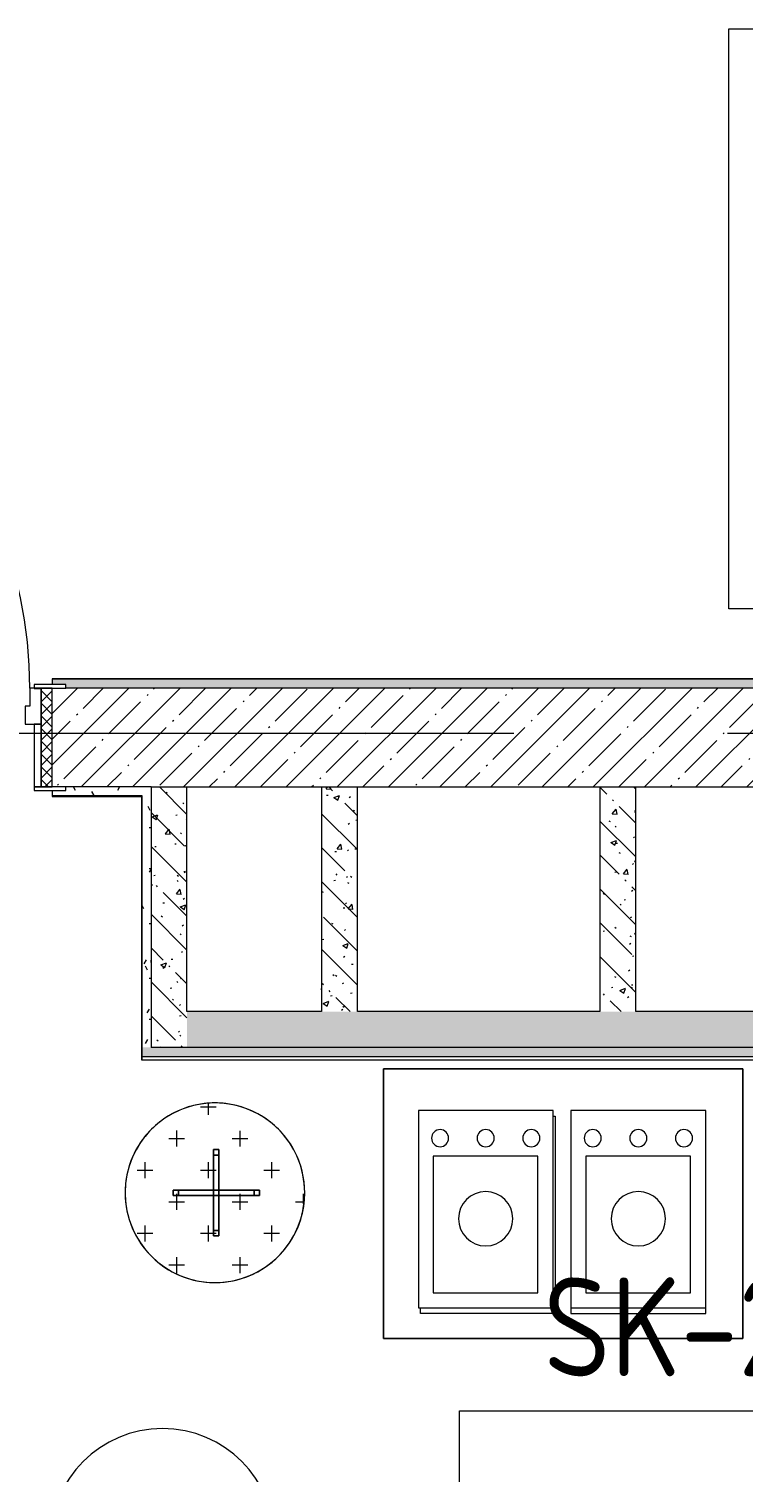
# Model space of a CAD drawing. Header units: millimetres. Extents: x -2911 to 185427, y -8553 to 29000.
# Drawn here: x 27408 to 28999, y 6154 to 9368 of the extents above; entities that cross this region are included whole.
import ezdxf

# ---------------------------------------------------------------- set-up
doc = ezdxf.new("R2010")
doc.units = ezdxf.units.MM
doc.linetypes.add('Осевая', pattern=[3175, 635, -476.25, 1587.5, -476.25])
for name, color, linetype, lineweight in [('A-AREA-IDEN', 7, 'Continuous', 9), ('A-DOOR', 7, 'Continuous', 9), ('A-DOOR-1', 7, 'Continuous', 13), ('A-DOOR-FRAM', 7, 'Continuous', 13), ('A-DOOR-FRAM-1', 7, 'Continuous', 9), ('A-WALL', 7, 'Continuous', 9), ('E-ELEC-FIXT-IDEN', 7, 'Continuous', 9), ('I-FURN', 7, 'Continuous', 9), ('I-WALL', 7, 'Continuous', 9), ('P-SANR-FIXT', 7, 'Continuous', 9), ('Оси-2', 7, 'Осевая', 9)]:
    doc.layers.add(name, color=color, linetype=linetype, lineweight=lineweight)
for name, color, linetype, lineweight, true_color in [('A-WALL-1', 7, 'Continuous', 9, 0x3c3c3c), ('A-WALL-FNSH-1', 7, 'Continuous', 9, 0x3c3c3c), ('I-FURN-1', 7, 'Continuous', 9, 0xf0f0f0)]:
    doc.layers.add(name, color=color, linetype=linetype, lineweight=lineweight, true_color=true_color)
doc.styles.add('GOST Common', font='GOST_Common.ttf', dxfattribs={"width": 0.9, "height": 220})
pattern_1 = [(135, (0, 0), (-75.43415, -75.43415), [106.68, -17.78, 3.556, -17.78]), (135, (0, 75.39), (-75.43415, -75.43415), []), (50, (0, 0), (127.5292, -11.15758), [13.335, -146.685]), (355, (0, 0), (-24.66966, 133.74), [10.668, -117.348]), (100.451, (10.63, -0.93), (102.85973, 122.5818), [11.333, -124.663]), (46.184, (0, 35.56), (189.75516, -29.4304), [20.002, -220.027]), (96.636, (15.81, 33.1), (166.1822, 173.1996), [17, -186.995]), (351.184, (0, 35.56), (166.1839, 173.1976), [16.002, -176.022]), (21, (17.78, 26.67), (106.13027, -71.58603), [13.335, -146.685]), (326, (17.78, 26.67), (43.2619, 128.93175), [10.668, -117.348]), (71.451, (26.62, 20.7), (149.39198, 57.34505), [11.333, -124.663]), (37.5, (0, 0), (2.16223, 59.18836), [3.353, -112.573, 3.353, -115.773, -117.792]), (37.5, (0, 0), (2.16223, 59.18836), [-235.052, 3.353, -114.44]), (7.5, (0, 0), (46.77386, 70.12615), [3.353, -64.567, 3.353, -109.906, -44.894]), (7.5, (0, 0), (46.77386, 70.12615), [-181.178, 3.353, -41.542]), (327.5, (-39.65, 0), (94.91367, -4.01009), [3.353, -41.097, 3.353, -135.331, -184.023]), (327.5, (-39.65, 0), (94.91367, -4.01009), [-183.134, 3.353, -180.67]), (317.5, (-57.43, 0), (103.69057, 17.79882), [3.353, -54.432, 3.353, -88.748, -130.683]), (317.5, (-57.43, 0), (103.69057, 17.79882), [-149.885, 3.353, -127.33])]
pattern_2 = [(0, (0, 0), (121.92, 30.48), [10.058, -81.382, 10.058, -81.382, -487.68]), (0, (0, 0), (121.92, 30.48), [-182.88, 10.058, -172.822, 10.058, -81.382, -213.36]), (0, (0, 0), (121.92, 30.48), [-457.2, 10.058, -50.902, 10.058, -142.342]), (120, (45.72, 15.24), (-87.356454, 90.345817), [10.058, -81.382, 10.058, -81.382, -487.68]), (120, (45.72, 15.24), (-87.356454, 90.345817), [-182.88, 10.058, -172.822, 10.058, -81.382, -213.36]), (120, (45.72, 15.24), (-87.356454, 90.345817), [-457.2, 10.058, -50.902, 10.058, -142.342]), (240, (60.96, 76.2), (-34.563546, -120.825817), [10.058, -81.382, 10.058, -81.382, -487.68]), (240, (60.96, 76.2), (-34.563546, -120.825817), [-182.88, 10.058, -172.822, 10.058, -81.382, -213.36]), (240, (60.96, 76.2), (-34.563546, -120.825817), [-457.2, 10.058, -50.902, 10.058, -142.342])]

# ---------------------------------------------------------------- blocks, each defined once
blk = doc.blocks.new('110_Дверь_СКБ_1Ст_Внутренняя1 - Д-4к_п__1100x2100h_Артистические EI30-23985503-План размещения напольных электротехнических лючков и розеток 2 этажа в осях 1-12')
at = {"layer": 'A-DOOR'}
h = blk.add_hatch(dxfattribs=at)
h.set_pattern_fill('FP_46', color=256, style=0, pattern_type=2)
h.set_pattern_definition([(135, (1751.41, 174.685), (-14.14214, -14.14214), []), (225, (1751.41, 174.685), (14.14214, -14.14214), [])])
h.paths.add_polyline_path([(562.5, -110), (562.5, 110), (537.5, 110), (537.5, -110)])
at = {"layer": 'A-DOOR-FRAM-1'}
h = blk.add_hatch(dxfattribs=at)
h.set_pattern_fill('FP_47', color=256, style=0, pattern_type=2)
h.set_pattern_definition([(45, (-371.384, 174.685), (-14.1421, 14.1421), []), (135, (-371.384, 174.685), (-14.1421, -14.1421), [])])
h.paths.add_polyline_path([(-512.5, -110), (-512.5, 110), (-537.5, 110), (-537.5, -110)])
at = {"layer": 'A-DOOR'}
blk.add_arc((-487.5, 110), 1000, 360, 90, dxfattribs=at)
at = {"layer": 'A-DOOR-1'}
for p, q in [((-487.5, 1110), (-487.5, 110)), ((-447.5, 1110), (-487.5, 1110)), ((-447.5, 110), (-447.5, 1110)), ((-487.5, 110), (-447.5, 110))]:
    blk.add_line(p, q, dxfattribs=at)
at = {"layer": 'A-DOOR-FRAM'}
for p, q in [((-497.5, 118), (-567.5, 118)), ((-567.5, 118), (-567.5, 110)), ((-567.5, 110), (-497.5, 110)), ((-512.5, 110), (-537.5, 110)), ((-537.5, 110), (-537.5, -110)), ((-487.5, 110), (-512.5, 110)), ((-512.5, 110), (-512.5, 30)), ((-512.5, -110), (-512.5, 110)), ((-497.5, 110), (-512.5, 110)), ((-512.5, 110), (-512.5, 109)), ((-512.5, 109), (-497.5, 109)), ((-497.5, 110), (-497.5, 118)), ((-497.5, 109), (-497.5, 110)), ((-487.5, 70), (-487.5, 110)), ((512.5, 110), (512.5, 70)), ((537.5, 110), (512.5, 110)), ((592.5, 118), (522.5, 118)), ((522.5, 118), (522.5, 110)), ((537.5, 110), (522.5, 110)), ((522.5, 110), (522.5, 109)), ((522.5, 110), (592.5, 110)), ((522.5, 109), (537.5, 109)), ((537.5, 30), (537.5, 110)), ((562.5, 110), (537.5, 110)), ((537.5, 110), (537.5, -110)), ((537.5, 109), (537.5, 110)), ((562.5, -110), (562.5, 110)), ((592.5, 110), (592.5, 118)), ((-477.5, 70), (-487.5, 70)), ((-477.5, 30), (-477.5, 70)), ((512.5, 70), (502.5, 70)), ((502.5, 70), (502.5, 30)), ((-512.5, 30), (-477.5, 30)), ((-497.5, 30), (-512.5, 30)), ((-512.5, 30), (-512.5, -110)), ((-497.5, -110), (-497.5, 30)), ((502.5, 30), (537.5, 30)), ((537.5, 30), (522.5, 30)), ((522.5, 30), (522.5, -110)), ((537.5, -110), (537.5, 30)), ((-497.5, -110), (-567.5, -110)), ((-567.5, -110), (-567.5, -118)), ((-567.5, -118), (-497.5, -118)), ((-537.5, -110), (-512.5, -110)), ((-512.5, -110), (-497.5, -110)), ((-497.5, -118), (-497.5, -110)), ((522.5, -110), (537.5, -110)), ((592.5, -110), (522.5, -110)), ((522.5, -110), (522.5, -118)), ((522.5, -118), (592.5, -118)), ((537.5, -110), (562.5, -110)), ((592.5, -118), (592.5, -110))]:
    blk.add_line(p, q, dxfattribs=at)
blk = doc.blocks.new('DOO_2D_Мойка двойная - 800х600-18611705-План размещения напольных электротехнических лючков и розеток 2 этажа в осях 1-12')
at = {"layer": 'P-SANR-FIXT'}
for p, q in [((-400, -420), (-400, 180)), ((-400, 180), (400, 180)), ((400, 180), (400, -420)), ((-22.5, 75), (-17.5, 75)), ((-17.5, 75), (-17.5, -365)), ((-317.5, -365), (-317.5, -352.4)), ((17.5, -352.4), (17.5, -365)), ((317.5, -365), (317.5, -352.4)), ((-17.5, -365), (-317.5, -365)), ((17.5, -365), (317.5, -365)), ((400, -420), (-400, -420))]:
    blk.add_line(p, q, dxfattribs=at)
blk = doc.blocks.new('вешалка - 1_15-26230894-План размещения напольных электротехнических лючков и розеток 2 этажа в осях 1-12')
at = {"layer": 'I-FURN'}
h = blk.add_hatch(dxfattribs=at)
h.set_pattern_fill('FP_90', color=256, style=0, pattern_type=2)
h.set_pattern_definition([(0, (-27822.396, -6776.49), (70.485, 70.485), [35.242, -105.727]), (90, (-27804.775, -6794.11), (-70.485, 70.485), [35.242, -105.727])])
h.paths.add_polyline_path([(24.1, -198.5), (70.9, -187), (113.6, -164.6), (149.7, -132.6), (177.1, -92.9), (194.2, -47.9), (200, 0), (194.2, 47.9), (177.1, 92.9), (149.7, 132.6), (113.6, 164.6), (70.9, 187), (24.1, 198.5), (-24.1, 198.5), (-70.9, 187), (-113.6, 164.6), (-149.7, 132.6), (-177.1, 92.9), (-194.2, 47.9), (-200, 0), (-194.2, -47.9), (-177.1, -92.9), (-149.7, -132.6), (-113.6, -164.6), (-70.9, -187), (-24.1, -198.5)])
at = {"layer": 'I-FURN-1'}
for p, q in [((9, 96), (-3, 96)), ((-3, 96), (-3, 84)), ((-3, 84), (-3, 96)), ((-3, 96), (9, 96)), ((9, 96), (-3, 96)), ((-3, 96), (-3, 84)), ((-3, 84), (-3, 96)), ((-3, 96), (9, 96)), ((-3, 84), (9, 84)), ((9, 84), (-3, 84)), ((-3, 84), (-3, 6)), ((-3, 6), (-3, 84)), ((9, 84), (9, 96)), ((9, 96), (9, 84)), ((9, 84), (9, 96)), ((9, 96), (9, 84)), ((9, 6), (9, 84)), ((9, 84), (9, 6)), ((-81, 6), (-93, 6)), ((-93, 6), (-93, -6)), ((-93, -6), (-93, 6)), ((-93, 6), (-81, 6)), ((-81, 6), (-93, 6)), ((-93, 6), (-93, -6)), ((-93, -6), (-93, 6)), ((-93, 6), (-81, 6)), ((-81, -6), (-81, 6)), ((-81, 6), (-81, -6)), ((-3, 6), (-81, 6)), ((-81, 6), (-3, 6)), ((9, 6), (-3, 6)), ((-3, 6), (-3, -6)), ((-3, -6), (-3, 6)), ((-3, 6), (9, 6)), ((87, 6), (9, 6)), ((9, 6), (87, 6)), ((9, -6), (9, 6)), ((9, 6), (9, -6)), ((99, 6), (87, 6)), ((87, 6), (87, -6)), ((87, -6), (87, 6)), ((87, 6), (99, 6)), ((99, 6), (87, 6)), ((87, 6), (99, 6)), ((99, -6), (99, 6)), ((99, 6), (99, -6)), ((99, -6), (99, 6)), ((99, 6), (99, -6)), ((-93, -6), (-81, -6)), ((-81, -6), (-93, -6)), ((-93, -6), (-81, -6)), ((-81, -6), (-93, -6)), ((-81, -6), (-3, -6)), ((-3, -6), (-81, -6)), ((-3, -6), (-3, -84)), ((-3, -84), (-3, -6)), ((-3, -6), (9, -6)), ((9, -6), (-3, -6)), ((9, -84), (9, -6)), ((9, -6), (87, -6)), ((87, -6), (9, -6)), ((9, -6), (9, -84)), ((87, -6), (99, -6)), ((99, -6), (87, -6)), ((87, -6), (99, -6)), ((99, -6), (87, -6)), ((9, -84), (-3, -84)), ((-3, -84), (-3, -96)), ((-3, -96), (-3, -84)), ((-3, -84), (9, -84)), ((-3, -84), (-3, -96)), ((-3, -96), (-3, -84)), ((-3, -96), (9, -96)), ((9, -96), (-3, -96)), ((-3, -96), (9, -96)), ((9, -96), (-3, -96)), ((9, -96), (9, -84)), ((9, -84), (9, -96)), ((9, -96), (9, -84)), ((9, -84), (9, -96))]:
    blk.add_line(p, q, dxfattribs=at)
for start, end in [(360, 180), (96.9231, 124.6154), (83.0769, 96.9231), (55.3846, 83.0769), (124.6154, 138.4615), (27.6923, 55.3846), (138.4615, 180), (0, 27.6923), (180, 360), (290.7692, 0), (180, 290.7692)]:
    blk.add_arc((0, 0), 200, start, end, dxfattribs=at)
blk = doc.blocks.new('Мойка кухонная - Мойка Steel Hammer SH R 5151 GLOWE-25557159-План размещения напольных электротехнических лючков и розеток 2 этажа в осях 1-12')
at = {"layer": 'P-SANR-FIXT'}
for p, q in [((150, 0), (-150, 0)), ((-150, 0), (-150, -440)), ((150, -440), (150, 0)), ((116.1, -102.3), (-116.6, -102.3)), ((-116.6, -102.3), (-116.6, -406.4)), ((116.1, -406.4), (116.1, -102.3)), ((-116.6, -406.4), (116.1, -406.4)), ((-150, -440), (150, -440))]:
    blk.add_line(p, q, dxfattribs=at)
for centre, radius, start, end in [((-101.6, -61.9), 19, 90, 180), ((-101.6, -61.9), 19, 180, 270), ((-101.6, -61.9), 19, 360, 90), ((-101.6, -61.9), 19.1, 270, 360), ((0, -61.9), 19, 360, 180), ((0, -61.9), 19, 180, 360), ((101.6, -61.9), 19.1, 360, 180), ((101.6, -61.9), 19.1, 180, 360), ((0, -241.3), 60.5, 360, 180), ((0, -241.3), 60.5, 180, 360)]:
    blk.add_arc(centre, radius, start, end, dxfattribs=at)
blk = doc.blocks.new('Марка_Помещения - Номер-25198446-План размещения напольных электротехнических лючков и розеток 2 этажа в осях 1-12')
at = {"layer": 'A-AREA-IDEN'}
for start, end in [(360, 180), (180, 360)]:
    blk.add_arc((0, 0), 2.5, start, end, dxfattribs=at)

msp = doc.modelspace()

# ---------------------------------------------------------------- hatches: boundary and pattern name
at = {"layer": 'I-WALL'}
h = msp.add_hatch(dxfattribs=at)
h.set_pattern_fill('FP_87', color=256, style=0, pattern_type=2)
h.set_pattern_definition(pattern_2)
h.paths.add_polyline_path([(30910, 7900), (30930, 7900), (30930, 7920), (27460, 7920), (27460, 7908), (27490, 7908), (27490, 7900), (30633.9, 7900)])
h.paths.add_polyline_path([(26160, 7900), (26330, 7900), (26330, 7908), (26360, 7908), (26360, 7920), (24370, 7920), (24370, 7900), (25560, 7900)])
h.paths.add_polyline_path([(22930, 7900), (22930, 7920), (20210, 7920), (20210, 7900), (22677.9, 7900)])
h = msp.add_hatch(dxfattribs=at)
h.set_pattern_fill('FP_15', color=256, style=0, pattern_type=2)
h.set_pattern_definition([(45, (0, 0), (-57.02463, 57.02463), []), (45, (57.025, 0), (-57.02463, 57.02463), [100.806, -20.161, 3.353, -16.808])])
h.paths.add_polyline_path([(29209.7, 7680), (29209.7, 7900), (27460, 7900), (27460, 7680), (28140, 7680)])
h.paths.add_polyline_path([(26180, 7680), (26360, 7680), (26360, 7900), (26160, 7900), (26160, 7680)])
h = msp.add_hatch(dxfattribs=at)
h.set_pattern_fill('FP_87', color=256, style=0, pattern_type=2)
h.set_pattern_definition(pattern_2)
h.paths.add_polyline_path([(27659, 7660), (27660, 7660), (27660, 7680), (27490, 7680), (27490, 7672), (27460, 7672), (27460, 7660), (27490, 7660)])
h.paths.add_polyline_path([(26360, 7660), (26360, 7672), (26330, 7672), (26330, 7680), (26180, 7680), (26180, 7660), (26330, 7660)])
h = msp.add_hatch(dxfattribs=at)
h.set_pattern_fill('FP_87', color=256, style=0, pattern_type=2)
h.set_pattern_definition(pattern_2)
h.paths.add_polyline_path([(27660, 7100), (27680, 7100), (27680, 7680), (27660, 7680), (27660, 7510.9)])
h = msp.add_hatch(dxfattribs=at)
h.set_pattern_fill('FP_40', color=256, style=0, pattern_type=2)
h.set_pattern_definition(pattern_1)
h.paths.add_polyline_path([(27760, 7100), (27760, 7680), (27680, 7680), (27680, 7100)])
h = msp.add_hatch(dxfattribs=at)
h.set_pattern_fill('FP_40', color=256, style=0, pattern_type=2)
h.set_pattern_definition(pattern_1)
h.paths.add_polyline_path([(28140, 7180), (28140, 7680), (28060, 7680), (28060, 7180)])
h = msp.add_hatch(dxfattribs=at)
h.set_pattern_fill('FP_40', color=256, style=0, pattern_type=2)
h.set_pattern_definition(pattern_1)
h.paths.add_polyline_path([(28759.7, 7180), (28759.7, 7680), (28679.7, 7680), (28679.7, 7180)])
h = msp.add_hatch(dxfattribs=at)
h.set_pattern_fill('FP_40', color=256, style=0, pattern_type=2)
h.set_pattern_definition(pattern_1)
h.paths.add_polyline_path([(30633.9, 7100), (30710, 7100), (30710, 7180), (27760, 7180), (27760, 7100), (29307.9, 7100)])
h = msp.add_hatch(dxfattribs=at)
h.set_pattern_fill('FP_87', color=256, style=0, pattern_type=2)
h.set_pattern_definition(pattern_2)
h.paths.add_polyline_path([(30689, 7080), (30690, 7080), (30690, 7100), (27660, 7100), (27660, 7080), (30633.9, 7080)])

# ---------------------------------------------------------------- linework, layer by layer
at = {"layer": 'A-WALL'}
for p, q in [((29209.7, 7900), (27490, 7900)), ((27660, 7660), (27460, 7660)), ((27680, 7680), (27490, 7680)), ((27660, 7080), (27660, 7660)), ((30710, 7100), (27680, 7100))]:
    msp.add_line(p, q, dxfattribs=at)
at = {"layer": 'A-WALL-1'}
for p, q in [((30930, 7920), (27460, 7920)), ((27460, 7920), (27460, 7908)), ((27460, 7672), (27460, 7660)), ((27680, 7680), (29209.7, 7680)), ((27680, 7680), (27680, 7100)), ((27760, 7180), (27760, 7680)), ((28060, 7680), (28060, 7180)), ((28140, 7180), (28140, 7680)), ((28679.7, 7680), (28679.7, 7180)), ((28759.7, 7180), (28759.7, 7680)), ((28060, 7180), (27760, 7180)), ((28679.7, 7180), (28140, 7180)), ((30710, 7180), (28759.7, 7180))]:
    msp.add_line(p, q, dxfattribs=at)
at = {"layer": 'A-WALL-FNSH-1'}
for p, q in [((30931, 7921), (27460, 7921)), ((27460, 7921), (27460, 7920)), ((27460, 7660), (27460, 7659)), ((27460, 7659), (27659, 7659)), ((27659, 7659), (27659, 7072)), ((27660, 7080), (27660, 7080))]:
    msp.add_line(p, q, dxfattribs=at)
at = {"layer": 'E-ELEC-FIXT-IDEN', "flags": 128}
for points in [[(28966.9, 9368), (30851.7, 9368), (30851.7, 8077), (28966.9, 8077)], [(28366.9, 6291.3), (30251.7, 6291.3), (30251.7, 5000.3), (28366.9, 5000.3)]]:
    msp.add_lwpolyline(points, close=True, dxfattribs=at)
at = {"layer": 'I-FURN-1'}
for p, q in [((28997.9, 7052.4), (28197.9, 7052.4)), ((28197.9, 7052.4), (28197.9, 6452.4)), ((28197.9, 6452.4), (28197.9, 7052.4)), ((28197.9, 7052.4), (28997.9, 7052.4)), ((28997.9, 6452.4), (28997.9, 7052.4)), ((28997.9, 7052.4), (28997.9, 6452.4)), ((28197.9, 6452.4), (28997.9, 6452.4)), ((28997.9, 6452.4), (28197.9, 6452.4))]:
    msp.add_line(p, q, dxfattribs=at)
at = {"layer": 'I-WALL'}
for p, q in [((27659.5, 7080), (29460, 7080)), ((27659.5, 7080), (27659.5, 7072)), ((29460, 7072), (27659.5, 7072))]:
    msp.add_line(p, q, dxfattribs=at)
at = {"layer": 'Оси-2'}
msp.add_line((389, 7800), (35990, 7800), dxfattribs=at)

# ---------------------------------------------------------------- block references
at = {"layer": 'A-AREA-IDEN', "xscale": 99.99999999999993, "yscale": 99.99999999999993, "zscale": 99.99999999999993}
msp.add_blockref('Марка_Помещения - Номер-25198446-План размещения напольных электротехнических лючков и розеток 2 этажа в осях 1-12', (27705.6, 6001.6), dxfattribs=at)
at = {"layer": 'A-DOOR'}
msp.add_blockref('110_Дверь_СКБ_1Ст_Внутренняя1 - Д-4к_п__1100x2100h_Артистические EI30-23985503-План размещения напольных электротехнических лючков и розеток 2 этажа в осях 1-12', (26897.5, 7790), dxfattribs=at)
at = {"layer": 'I-FURN-1'}
msp.add_blockref('вешалка - 1_15-26230894-План размещения напольных электротехнических лючков и розеток 2 этажа в осях 1-12', (27822.4, 6776.5), dxfattribs=at)
at = {"layer": 'P-SANR-FIXT'}
for name, p in [('DOO_2D_Мойка двойная - 800х600-18611705-План размещения напольных электротехнических лючков и розеток 2 этажа в осях 1-12', (28597.9, 6872.4)), ('Мойка кухонная - Мойка Steel Hammer SH R 5151 GLOWE-25557159-План размещения напольных электротехнических лючков и розеток 2 этажа в осях 1-12', (28425.4, 6960)), ('Мойка кухонная - Мойка Steel Hammer SH R 5151 GLOWE-25557159-План размещения напольных электротехнических лючков и розеток 2 этажа в осях 1-12', (28765.4, 6960))]:
    msp.add_blockref(name, p, dxfattribs=at)

# ---------------------------------------------------------------- texts
at = {"layer": 'E-ELEC-FIXT-IDEN', "insert": (28554.1, 6587.9), "char_height": 220, "width": 707.088, "attachment_point": 1, "style": 'GOST Common'}
msp.add_mtext('SK-2', dxfattribs=at)

doc.saveas('drawing.dxf')
